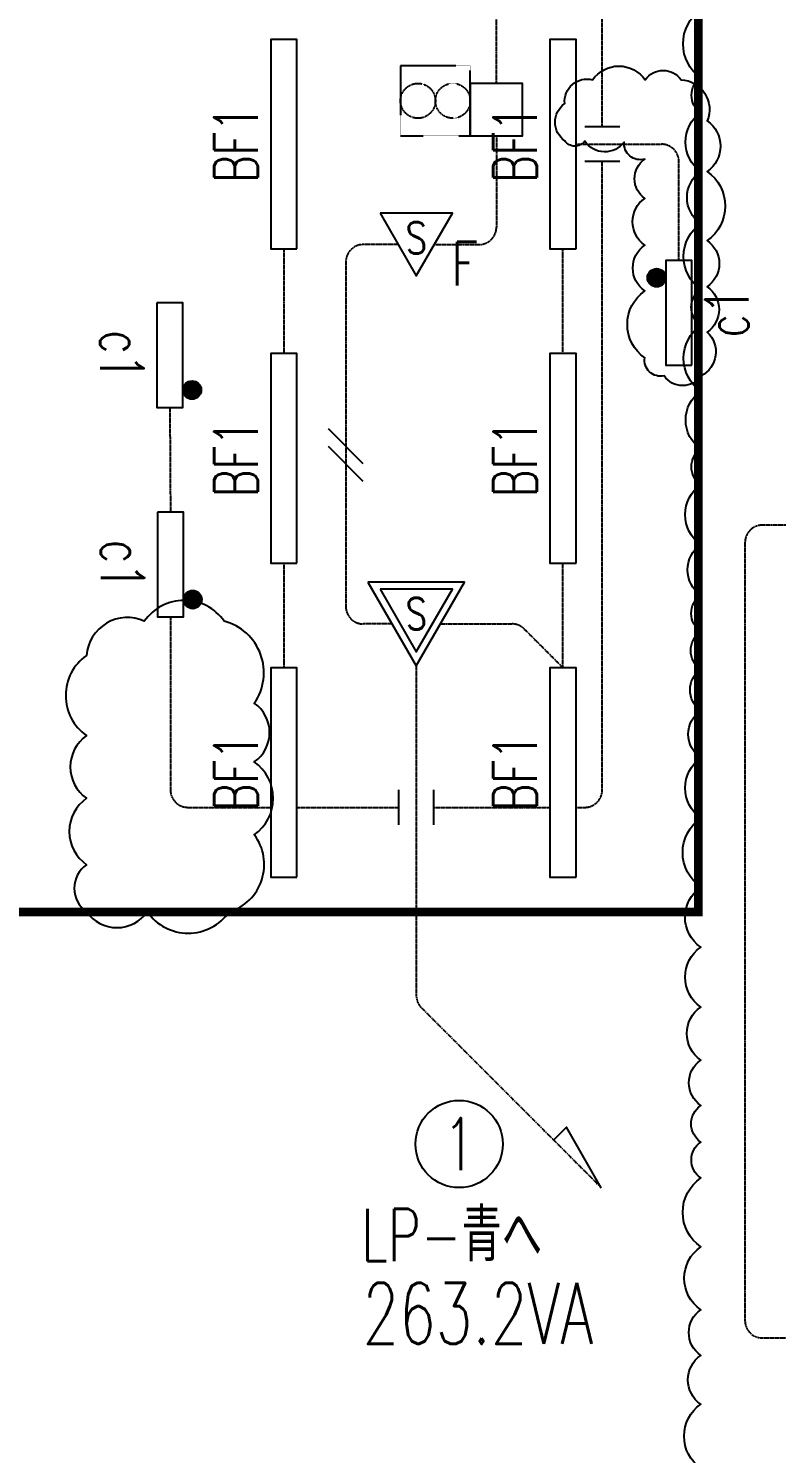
# Model space of a CAD drawing. Header units: millimetres. Extents: x 3999 to 176614, y 1464 to 57550.
# Drawn here: x 109261 to 113550, y 21272 to 29437 of the extents above; entities that cross this region are included whole.
import ezdxf
from ezdxf.enums import TextEntityAlignment as Align

# ---------------------------------------------------------------- set-up
doc = ezdxf.new("R2010")
doc.units = ezdxf.units.MM
doc.header["$LTSCALE"] = 0.2
doc.set_wipeout_variables(frame=1)
for name, pattern in [('CENTER', [50.8, 31.75, -6.35, 6.35, -6.35]), ('HIDDEN', [9.525, 6.35, -3.175]), ('PHANTOM', [63.5, 31.75, -6.35, 6.35, -6.35, 6.35, -6.35])]:
    doc.linetypes.add(name, pattern=pattern)
for name, color, linetype in [('1_シンボル', 2, 'Continuous'), ('1_乗数', 3, 'Continuous'), ('1_回路番号', 4, 'Continuous'), ('1_文字', 3, 'Continuous'), ('1_機器', 7, 'HIDDEN'), ('1_配線_1', 1, 'Continuous'), ('1_配線_4', 1, 'CENTER'), ('1_電源区画', 4, 'Continuous')]:
    doc.layers.add(name, color=color, linetype=linetype)
doc.layers.add('1_追加変更', color=10, linetype='Continuous', plot=False)
doc.layers.add('kakure', color=170, linetype='Continuous', plot=False)
doc.styles.add('S', font='simplex.shx', dxfattribs={"width": 0.7, "height": 300, "bigfont": 'extfont2.shx'})
doc.styles.get("Standard").update_dxf_attribs({"font": 'simplex.shx', "width": 0.8, "bigfont": 'extfont2.shx'})

# ---------------------------------------------------------------- blocks, each defined once
blk = doc.blocks.new('L-40WX1B')
at = {"color": 0, "linetype": 'ByBlock'}
blk.add_lwpolyline([(-600, -75), (600, -75), (600, 75), (-600, 75)], close=True, dxfattribs=at)
blk = doc.blocks.new('BF1')
at = {"layer": '1_シンボル', "linetype": 'Continuous', "lineweight": -3}
blk.add_blockref('L-40WX1B', (0, 0), dxfattribs=at)
at = {"layer": 'kakure', "width": 0.7}
blk.add_text('BF1', height=250, dxfattribs=at).set_placement((0, 275), align=Align.MIDDLE)
blk = doc.blocks.new('L-熱ｾﾝｻｰ親')
at = {"color": 0, "linetype": 'ByBlock'}
for points in [[(-277.1, 480), (0, 0), (277.1, 480)], [(-207.8, 440), (0, 80), (207.8, 440)]]:
    blk.add_lwpolyline(points, close=True, dxfattribs=at)
at = {"color": 0, "linetype": 'ByBlock', "width": 0.8}
blk.add_text('S', height=180, dxfattribs=at).set_placement((0, 208.6), align=Align.CENTER)
blk = doc.blocks.new('L-熱ｾﾝｻｰ子')
at = {"color": 0, "linetype": 'ByBlock'}
blk.add_lwpolyline([(-207.8, 360), (0, 0), (207.8, 360)], close=True, dxfattribs=at)
at = {"color": 0, "linetype": 'ByBlock', "width": 0.8}
blk.add_text('S', height=180, dxfattribs=at).set_placement((0, 128.6), align=Align.CENTER)
blk = doc.blocks.new('L-20WX1B')
at = {"color": 0, "linetype": 'ByBlock'}
blk.add_lwpolyline([(-300, -75), (300, -75), (300, 75), (-300, 75)], close=True, dxfattribs=at)
blk = doc.blocks.new('L-SW')
at = {"linetype": 'ByBlock'}
h = blk.add_hatch(dxfattribs=at)
h.set_pattern_fill('LINE', color=0, style=0)
h.set_pattern_definition([(0, (-30500, -9025), (0, 3.175), [])])
edge = h.paths.add_edge_path()
edge.add_arc((0, 75), 75, 0, 360)
at = {"color": 0, "linetype": 'ByBlock'}
blk.add_circle((0, 75), 75, dxfattribs=at)
blk = doc.blocks.new('c1')
at = {"layer": '1_シンボル', "lineweight": -3, "xscale": 0.7, "yscale": 0.7, "zscale": 0.7}
blk.add_blockref('L-SW', (200, 150), dxfattribs=at)
at = {"layer": '1_シンボル'}
blk.add_blockref('L-20WX1B', (0, 75), dxfattribs=at)
at = {"layer": 'kakure', "width": 0.7}
blk.add_text('c1', height=250, dxfattribs=at).set_placement((0, -200), align=Align.MIDDLE)
blk = doc.blocks.new('換気扇')
at = {"color": 0}
blk.add_lwpolyline([(-200, -200), (200, -200), (200, 200), (-200, 200)], close=True, dxfattribs=at)
for centre in [(-100, 0), (100, 0)]:
    blk.add_circle(centre, 100, dxfattribs=at)
blk = doc.blocks.new('C-ｼﾞｬﾝｸｼｮﾝﾎﾞｯｸｽ')
at = {"color": 0, "linetype": 'ByBlock'}
blk.add_lwpolyline([(-150, -150), (150, -150), (150, 150), (-150, 150)], close=True, dxfattribs=at)

msp = doc.modelspace()

# ---------------------------------------------------------------- linework, layer by layer
at = {"layer": '1_乗数', "linetype": 'Continuous', "lineweight": -3}
for p, q in [((111180.6, 26942.3), (110980.4, 27142.5)), ((111180.6, 26842.3), (110980.4, 27042.5))]:
    msp.add_line(p, q, dxfattribs=at)
at = {"layer": '1_追加変更'}
for points in [[(113114.8, 21187.6, -0.520567), (113114.8, 21553.9, -0.520567), (113114.8, 21833.8, -0.520567), (113114.8, 22095.3, -0.520567), (113114.8, 22456.1, -0.520567), (113114.8, 22850.8, -0.520567), (113114.8, 23056.6, -0.520567), (113114.8, 23266.2, -0.520567), (113114.8, 23526.2, -0.520567), (113114.8, 23830.3, -0.520567), (113114.8, 24173.1, -0.520567), (113114.8, 24517.3, -0.520567), (113114.8, 24913.8, -0.520567), (113114.8, 25256.9, -0.520567), (113114.8, 25529.9, -0.520567), (113114.8, 25764.2, -0.520567), (113114.8, 25981.2, -0.520567), (113114.8, 26190.6, -0.520567), (113114.8, 26479.8, -0.520567), (113114.8, 26823.5, -0.520567), (113114.8, 27028.2, -0.520567), (113114.8, 27358.8, -0.520567), (113114.8, 27736.4, -0.520567), (113114.8, 27943.3, -0.520567), (113114.8, 28318.9, -0.520567), (113114.8, 28618.7, -0.520567), (113114.8, 28954.6, -0.520567), (113114.8, 29155.5, -0.520567), (113114.8, 29543.5, -0.520567)], [(112335.6, 28793.9, -0.520567), (112335.6, 29007.3, -0.520567), (112494.9, 29143.4, -0.520567), (112796.8, 29143.4, -0.520567), (113002.4, 29143.4, -0.520567), (113152.3, 28908.1, -0.520567), (113152.3, 28617.9, -0.520567), (113152.3, 28222.2, -0.520567), (113152.3, 27957.6, -0.520567), (113152.3, 27696.9, -0.520567), (113117.9, 27446.6, -0.520567), (112904.6, 27446.6, -0.520567), (112794.1, 27550.6, -0.520567), (112794.1, 27933.6, -0.520567), (112794.1, 28195.8, -0.520567), (112794.1, 28464.1, -0.520567), (112794.1, 28688.8, -0.520567), (112675.7, 28786.7, -0.520567), (112450, 28791.4, -0.520567), (112335.6, 28793.9, -0.520567)]]:
    msp.add_lwpolyline(points, format="xyb", dxfattribs=at)
msp.add_lwpolyline([(109594.1, 24375.5, 0.520567), (109942, 24375.5, 0.520567), (110411.7, 24375.5, 0.520567), (110555.9, 24817.4, 0.520567), (110555.9, 25234.7, 0.520567), (110555.9, 25571.2, 0.520567), (110382.7, 26041.4, 0.520567), (109925.3, 26041.4, 0.520567), (109594.1, 25844.4, 0.520567), (109594.1, 25385.5, 0.520567), (109594.1, 25026.1, 0.520567), (109594.1, 24645.8, 0.520567)], format="xyb", close=True, dxfattribs=at)
at = {"layer": '1_配線_1'}
for p, q in [((112650.5, 28874.3), (112450.5, 28874.3)), ((112650.5, 28674.3), (112450.5, 28674.3)), ((111384.4, 24874.3), (111384.4, 25074.3)), ((111584.4, 24874.3), (111584.4, 25074.3))]:
    msp.add_line(p, q, dxfattribs=at)
msp.add_lwpolyline([(112545.1, 22794.9), (112345.1, 23141.3), (112271.9, 23068.1)], dxfattribs=at)
at = {"layer": '1_配線_4'}
for p, q in [((112550.5, 28874.3), (112550.5, 29750.4)), ((111944, 29123), (111944, 29600.4)), ((111944, 28823), (111944, 28299.4)), ((112400.5, 28774.3), (112889.8, 28774.3)), ((112550.5, 25074.3), (112550.5, 28674.3)), ((112989.8, 28108.8), (112989.8, 28674.3)), ((110725.5, 28174.3), (110725.5, 27574.3)), ((111380.5, 28199.4), (111180.5, 28199.4)), ((111588.4, 28199.4), (111844, 28199.4)), ((112325.5, 27574.3), (112325.5, 28174.3)), ((111080.5, 28099.4), (111080.5, 26125.4)), ((110071.5, 27265.3), (110075, 26665.3)), ((113768.8, 26591.7), (113468.8, 26591.7)), ((113368.8, 26491.7), (113368.8, 22033.6)), ((110725.5, 26374.3), (110725.5, 25774.3)), ((112325.5, 25774.3), (112325.5, 26374.3)), ((111345.9, 26025.4), (111180.5, 26025.4)), ((111623, 26025.4), (112033, 26025.4)), ((112325.5, 25774.3), (112103.7, 25996.1)), ((111484.4, 25785.4), (111484.4, 23897)), ((110800.5, 24974.3), (111384.4, 24974.3)), ((111584.4, 24974.3), (112250.5, 24974.3)), ((112400.5, 24974.3), (112450.5, 24974.3)), ((111513.7, 23826.3), (112545.1, 22794.9)), ((113468.8, 21933.6), (115193.7, 21933.6))]:
    msp.add_line(p, q, dxfattribs=at)
msp.add_lwpolyline([(110075, 26065.3), (110075, 25074.3, 0.414214), (110175, 24974.3), (110650.5, 24974.3)], format="xyb", dxfattribs=at)
for centre, start, end in [((112889.8, 28674.3), 0, 90), ((111844, 28299.4), 270, 0), ((111180.5, 28099.4), 90, 180), ((113468.8, 26491.7), 90, 180), ((111180.5, 26125.4), 180, 270), ((112033, 25925.4), 45, 90), ((112450.5, 25074.3), 270, 0), ((111584.4, 23897), 180, 225), ((113468.8, 22033.6), 180, 270)]:
    msp.add_arc(centre, 100, start, end, dxfattribs=at)
at = {"layer": '1_電源区画', "linetype": 'PHANTOM', "const_width": 50}
msp.add_lwpolyline([(107601, 24374.6), (113101, 24374.6), (113101, 31987.5), (107601, 31987.5)], dxfattribs=at)

# ---------------------------------------------------------------- block references
at = {"layer": '1_シンボル'}
for name, p, rotation in [('BF1', (110725.5, 28774.3), 90), ('BF1', (112325.5, 28774.3), 90), ('c1', (113064.8, 27808.8), 89.99999999999999), ('c1', (109996.5, 27565.3), 270), ('BF1', (110725.5, 26974.3), 90), ('BF1', (112325.5, 26974.3), 90), ('c1', (110000, 26365.3), 270), ('BF1', (110725.5, 25174.3), 90), ('BF1', (112325.5, 25174.3), 90)]:
    msp.add_blockref(name, p, dxfattribs=dict(at, rotation=rotation))
at = {"layer": '1_シンボル', "linetype": 'Continuous'}
msp.add_blockref('C-ｼﾞｬﾝｸｼｮﾝﾎﾞｯｸｽ', (111944, 28973), dxfattribs=at)
at = {"layer": '1_シンボル', "linetype": 'ByBlock', "lineweight": -3}
msp.add_blockref('L-熱ｾﾝｻｰ子', (111484.4, 28019.4), dxfattribs=at)
at = {"layer": '1_シンボル', "lineweight": -3}
msp.add_blockref('L-熱ｾﾝｻｰ親', (111484.4, 25785.4), dxfattribs=at)
at = {"layer": '1_機器'}
msp.add_blockref('換気扇', (111594, 29023), dxfattribs=at)

# ---------------------------------------------------------------- texts
at = {"layer": '1_文字', "lineweight": -3, "width": 0.8}
msp.add_text('F', height=250, dxfattribs=at).set_placement((111684.4, 27889.4), align=Align.BOTTOM_LEFT)
at = {"layer": '1_文字', "color": 3, "lineweight": -3, "style": 'S', "width": 0.7}
msp.add_text('LP-青へ', height=300, dxfattribs=at).set_placement((111168, 22373.7))
at = {"layer": 'kakure', "color": 210, "lineweight": -3, "width": 0.7}
msp.add_text('263.2VA', height=350, dxfattribs=at).set_placement((111176.1, 21899.6))

# ---------------------------------------------------------------- next in the draw order: wipeouts: each hides what was drawn before it
msp.add_wipeout([(111729.3, 23336.7), (111727.5, 23336.7), (111725.6, 23336.7), (111723.8, 23336.7), (111722, 23336.6), (111720.1, 23336.6), (111718.3, 23336.5), (111716.5, 23336.4), (111714.7, 23336.3), (111712.8, 23336.2), (111711, 23336.1), (111709.2, 23336), (111707.3, 23335.8), (111705.5, 23335.7), (111703.7, 23335.5), (111701.9, 23335.4), (111700, 23335.2), (111698.2, 23335), (111696.4, 23334.8), (111694.6, 23334.5), (111692.8, 23334.3), (111690.9, 23334.1), (111689.1, 23333.8), (111687.3, 23333.6), (111685.5, 23333.3), (111683.7, 23333), (111681.9, 23332.7), (111680.1, 23332.4), (111678.3, 23332.1), (111676.5, 23331.7), (111674.7, 23331.4), (111672.9, 23331), (111671.1, 23330.7), (111669.3, 23330.3), (111667.5, 23329.9), (111665.7, 23329.5), (111663.9, 23329.1), (111662.1, 23328.7), (111660.4, 23328.2), (111658.6, 23327.8), (111656.8, 23327.3), (111655, 23326.9), (111653.3, 23326.4), (111651.5, 23325.9), (111649.7, 23325.4), (111648, 23324.9), (111646.2, 23324.4), (111644.5, 23323.8), (111642.7, 23323.3), (111641, 23322.7), (111639.2, 23322.2), (111637.5, 23321.6), (111635.7, 23321), (111634, 23320.4), (111632.3, 23319.8), (111630.6, 23319.2), (111628.8, 23318.5), (111627.1, 23317.9), (111625.4, 23317.3), (111623.7, 23316.6), (111622, 23315.9), (111620.3, 23315.2), (111618.6, 23314.5), (111616.9, 23313.8), (111615.2, 23313.1), (111613.5, 23312.4), (111611.9, 23311.6), (111610.2, 23310.9), (111608.5, 23310.1), (111606.9, 23309.4), (111605.2, 23308.6), (111603.6, 23307.8), (111601.9, 23307), (111600.3, 23306.2), (111598.6, 23305.4), (111597, 23304.5), (111595.4, 23303.7), (111593.7, 23302.8), (111592.1, 23302), (111590.5, 23301.1), (111588.9, 23300.2), (111587.3, 23299.3), (111585.7, 23298.4), (111584.1, 23297.5), (111582.5, 23296.6), (111581, 23295.6), (111579.4, 23294.7), (111577.8, 23293.8), (111576.3, 23292.8), (111574.7, 23291.8), (111573.2, 23290.8), (111571.6, 23289.8), (111570.1, 23288.8), (111568.6, 23287.8), (111567, 23286.8), (111565.5, 23285.8), (111564, 23284.7), (111562.5, 23283.7), (111561, 23282.6), (111559.5, 23281.6), (111558, 23280.5), (111556.6, 23279.4), (111555.1, 23278.3), (111553.6, 23277.2), (111552.2, 23276.1), (111550.7, 23275), (111549.3, 23273.8), (111547.9, 23272.7), (111546.4, 23271.5), (111545, 23270.4), (111543.6, 23269.2), (111542.2, 23268), (111540.8, 23266.9), (111539.4, 23265.7), (111538, 23264.5), (111536.7, 23263.2), (111535.3, 23262), (111533.9, 23260.8), (111532.6, 23259.6), (111531.2, 23258.3), (111529.9, 23257.1), (111528.6, 23255.8), (111527.2, 23254.5), (111525.9, 23253.2), (111524.6, 23252), (111523.3, 23250.7), (111522, 23249.4), (111520.8, 23248), (111519.5, 23246.7), (111518.2, 23245.4), (111517, 23244.1), (111515.7, 23242.7), (111514.5, 23241.4), (111513.3, 23240), (111512, 23238.6), (111510.8, 23237.3), (111509.6, 23235.9), (111508.4, 23234.5), (111507.3, 23233.1), (111506.1, 23231.7), (111504.9, 23230.3), (111503.7, 23228.9), (111502.6, 23227.4), (111501.5, 23226), (111500.3, 23224.6), (111499.2, 23223.1), (111498.1, 23221.7), (111497, 23220.2), (111495.9, 23218.7), (111494.8, 23217.2), (111493.7, 23215.8), (111492.7, 23214.3), (111491.6, 23212.8), (111490.5, 23211.3), (111489.5, 23209.8), (111488.5, 23208.2), (111487.5, 23206.7), (111486.4, 23205.2), (111485.4, 23203.7), (111484.5, 23202.1), (111483.5, 23200.6), (111482.5, 23199), (111481.5, 23197.5), (111480.6, 23195.9), (111479.6, 23194.3), (111478.7, 23192.7), (111477.8, 23191.2), (111476.9, 23189.6), (111476, 23188), (111475.1, 23186.4), (111474.2, 23184.8), (111473.3, 23183.2), (111472.5, 23181.5), (111471.6, 23179.9), (111470.8, 23178.3), (111469.9, 23176.7), (111469.1, 23175), (111468.3, 23173.4), (111467.5, 23171.7), (111466.7, 23170.1), (111465.9, 23168.4), (111465.2, 23166.8), (111464.4, 23165.1), (111463.6, 23163.4), (111462.9, 23161.7), (111462.2, 23160.1), (111461.5, 23158.4), (111460.8, 23156.7), (111460.1, 23155), (111459.4, 23153.3), (111458.7, 23151.6), (111458, 23149.9), (111457.4, 23148.2), (111456.7, 23146.4), (111456.1, 23144.7), (111455.5, 23143), (111454.9, 23141.3), (111454.3, 23139.5), (111453.7, 23137.8), (111453.1, 23136.1), (111452.5, 23134.3), (111452, 23132.6), (111451.4, 23130.8), (111450.9, 23129.1), (111450.4, 23127.3), (111449.9, 23125.6), (111449.4, 23123.8), (111448.9, 23122), (111448.4, 23120.3), (111447.9, 23118.5), (111447.5, 23116.7), (111447, 23114.9), (111446.6, 23113.2), (111446.2, 23111.4), (111445.8, 23109.6), (111445.4, 23107.8), (111445, 23106), (111444.6, 23104.2), (111444.2, 23102.4), (111443.9, 23100.6), (111443.6, 23098.8), (111443.2, 23097), (111442.9, 23095.2), (111442.6, 23093.4), (111442.3, 23091.6), (111442, 23089.8), (111441.7, 23088), (111441.5, 23086.2), (111441.2, 23084.3), (111441, 23082.5), (111440.7, 23080.7), (111440.5, 23078.9), (111440.3, 23077.1), (111440.1, 23075.2), (111439.9, 23073.4), (111439.8, 23071.6), (111439.6, 23069.8), (111439.5, 23067.9), (111439.3, 23066.1), (111439.2, 23064.3), (111439.1, 23062.5), (111439, 23060.6), (111438.9, 23058.8), (111438.8, 23057), (111438.7, 23055.1), (111438.7, 23053.3), (111438.6, 23051.5), (111438.6, 23049.6), (111438.6, 23047.8), (111438.6, 23046), (111438.6, 23044.1), (111438.6, 23042.3), (111438.6, 23040.5), (111438.6, 23038.7), (111438.7, 23036.8), (111438.7, 23035), (111438.8, 23033.2), (111438.9, 23031.3), (111439, 23029.5), (111439.1, 23027.7), (111439.2, 23025.8), (111439.3, 23024), (111439.5, 23022.2), (111439.6, 23020.4), (111439.8, 23018.5), (111439.9, 23016.7), (111440.1, 23014.9), (111440.3, 23013.1), (111440.5, 23011.2), (111440.7, 23009.4), (111441, 23007.6), (111441.2, 23005.8), (111441.5, 23004), (111441.7, 23002.2), (111442, 23000.3), (111442.3, 22998.5), (111442.6, 22996.7), (111442.9, 22994.9), (111443.2, 22993.1), (111443.6, 22991.3), (111443.9, 22989.5), (111444.2, 22987.7), (111444.6, 22985.9), (111445, 22984.1), (111445.4, 22982.3), (111445.8, 22980.5), (111446.2, 22978.8), (111446.6, 22977), (111447, 22975.2), (111447.5, 22973.4), (111447.9, 22971.6), (111448.4, 22969.9), (111448.9, 22968.1), (111449.4, 22966.3), (111449.9, 22964.6), (111450.4, 22962.8), (111450.9, 22961.1), (111451.4, 22959.3), (111452, 22957.6), (111452.5, 22955.8), (111453.1, 22954.1), (111453.7, 22952.3), (111454.3, 22950.6), (111454.9, 22948.9), (111455.5, 22947.1), (111456.1, 22945.4), (111456.7, 22943.7), (111457.4, 22942), (111458, 22940.3), (111458.7, 22938.5), (111459.4, 22936.8), (111460.1, 22935.1), (111460.8, 22933.4), (111461.5, 22931.8), (111462.2, 22930.1), (111462.9, 22928.4), (111463.6, 22926.7), (111464.4, 22925), (111465.2, 22923.4), (111465.9, 22921.7), (111466.7, 22920.1), (111467.5, 22918.4), (111468.3, 22916.7), (111469.1, 22915.1), (111469.9, 22913.5), (111470.8, 22911.8), (111471.6, 22910.2), (111472.5, 22908.6), (111473.3, 22907), (111474.2, 22905.4), (111475.1, 22903.8), (111476, 22902.2), (111476.9, 22900.6), (111477.8, 22899), (111478.7, 22897.4), (111479.6, 22895.8), (111480.6, 22894.2), (111481.5, 22892.7), (111482.5, 22891.1), (111483.5, 22889.6), (111484.5, 22888), (111485.4, 22886.5), (111486.4, 22884.9), (111487.5, 22883.4), (111488.5, 22881.9), (111489.5, 22880.4), (111490.5, 22878.9), (111491.6, 22877.4), (111492.7, 22875.9), (111493.7, 22874.4), (111494.8, 22872.9), (111495.9, 22871.4), (111497, 22869.9), (111498.1, 22868.5), (111499.2, 22867), (111500.3, 22865.6), (111501.5, 22864.1), (111502.6, 22862.7), (111503.7, 22861.3), (111504.9, 22859.9), (111506.1, 22858.4), (111507.3, 22857), (111508.4, 22855.6), (111509.6, 22854.3), (111510.8, 22852.9), (111512, 22851.5), (111513.3, 22850.1), (111514.5, 22848.8), (111515.7, 22847.4), (111517, 22846.1), (111518.2, 22844.7), (111519.5, 22843.4), (111520.8, 22842.1), (111522, 22840.8), (111523.3, 22839.5), (111524.6, 22838.2), (111525.9, 22836.9), (111527.2, 22835.6), (111528.6, 22834.3), (111529.9, 22833.1), (111531.2, 22831.8), (111532.6, 22830.6), (111533.9, 22829.3), (111535.3, 22828.1), (111536.7, 22826.9), (111538, 22825.7), (111539.4, 22824.5), (111540.8, 22823.3), (111542.2, 22822.1), (111543.6, 22820.9), (111545, 22819.7), (111546.4, 22818.6), (111547.9, 22817.4), (111549.3, 22816.3), (111550.7, 22815.2), (111552.2, 22814), (111553.6, 22812.9), (111555.1, 22811.8), (111556.6, 22810.7), (111558, 22809.6), (111559.5, 22808.6), (111561, 22807.5), (111562.5, 22806.4), (111564, 22805.4), (111565.5, 22804.3), (111567, 22803.3), (111568.6, 22802.3), (111570.1, 22801.3), (111571.6, 22800.3), (111573.2, 22799.3), (111574.7, 22798.3), (111576.3, 22797.3), (111577.8, 22796.4), (111579.4, 22795.4), (111581, 22794.5), (111582.5, 22793.5), (111584.1, 22792.6), (111585.7, 22791.7), (111587.3, 22790.8), (111588.9, 22789.9), (111590.5, 22789), (111592.1, 22788.2), (111593.7, 22787.3), (111595.4, 22786.4), (111597, 22785.6), (111598.6, 22784.8), (111600.3, 22784), (111601.9, 22783.1), (111603.6, 22782.3), (111605.2, 22781.5), (111606.9, 22780.8), (111608.5, 22780), (111610.2, 22779.2), (111611.9, 22778.5), (111613.5, 22777.8), (111615.2, 22777), (111616.9, 22776.3), (111618.6, 22775.6), (111620.3, 22774.9), (111622, 22774.2), (111623.7, 22773.5), (111625.4, 22772.9), (111627.1, 22772.2), (111628.8, 22771.6), (111630.6, 22771), (111632.3, 22770.3), (111634, 22769.7), (111635.7, 22769.1), (111637.5, 22768.5), (111639.2, 22768), (111641, 22767.4), (111642.7, 22766.8), (111644.5, 22766.3), (111646.2, 22765.8), (111648, 22765.2), (111649.7, 22764.7), (111651.5, 22764.2), (111653.3, 22763.7), (111655, 22763.3), (111656.8, 22762.8), (111658.6, 22762.3), (111660.4, 22761.9), (111662.1, 22761.5), (111663.9, 22761), (111665.7, 22760.6), (111667.5, 22760.2), (111669.3, 22759.8), (111671.1, 22759.5), (111672.9, 22759.1), (111674.7, 22758.7), (111676.5, 22758.4), (111678.3, 22758.1), (111680.1, 22757.7), (111681.9, 22757.4), (111683.7, 22757.1), (111685.5, 22756.8), (111687.3, 22756.6), (111689.1, 22756.3), (111690.9, 22756.1), (111692.8, 22755.8), (111694.6, 22755.6), (111696.4, 22755.4), (111698.2, 22755.2), (111700, 22755), (111701.9, 22754.8), (111703.7, 22754.6), (111705.5, 22754.4), (111707.3, 22754.3), (111709.2, 22754.2), (111711, 22754), (111712.8, 22753.9), (111714.7, 22753.8), (111716.5, 22753.7), (111718.3, 22753.6), (111720.1, 22753.6), (111722, 22753.5), (111723.8, 22753.5), (111725.6, 22753.4), (111727.5, 22753.4), (111729.3, 22753.4), (111731.1, 22753.4), (111733, 22753.4), (111734.8, 22753.4), (111736.6, 22753.5), (111738.5, 22753.5), (111740.3, 22753.6), (111742.1, 22753.6), (111744, 22753.7), (111745.8, 22753.8), (111747.6, 22753.9), (111749.5, 22754), (111751.3, 22754.2), (111753.1, 22754.3), (111754.9, 22754.4), (111756.8, 22754.6), (111758.6, 22754.8), (111760.4, 22755), (111762.2, 22755.2), (111764, 22755.4), (111765.9, 22755.6), (111767.7, 22755.8), (111769.5, 22756.1), (111771.3, 22756.3), (111773.1, 22756.6), (111774.9, 22756.8), (111776.8, 22757.1), (111778.6, 22757.4), (111780.4, 22757.7), (111782.2, 22758.1), (111784, 22758.4), (111785.8, 22758.7), (111787.6, 22759.1), (111789.4, 22759.5), (111791.2, 22759.8), (111793, 22760.2), (111794.7, 22760.6), (111796.5, 22761), (111798.3, 22761.5), (111800.1, 22761.9), (111801.9, 22762.3), (111803.6, 22762.8), (111805.4, 22763.3), (111807.2, 22763.7), (111809, 22764.2), (111810.7, 22764.7), (111812.5, 22765.2), (111814.2, 22765.8), (111816, 22766.3), (111817.7, 22766.8), (111819.5, 22767.4), (111821.2, 22768), (111823, 22768.5), (111824.7, 22769.1), (111826.4, 22769.7), (111828.2, 22770.3), (111829.9, 22771), (111831.6, 22771.6), (111833.3, 22772.2), (111835, 22772.9), (111836.7, 22773.5), (111838.4, 22774.2), (111840.1, 22774.9), (111841.8, 22775.6), (111843.5, 22776.3), (111845.2, 22777), (111846.9, 22777.8), (111848.6, 22778.5), (111850.2, 22779.2), (111851.9, 22780), (111853.6, 22780.8), (111855.2, 22781.5), (111856.9, 22782.3), (111858.5, 22783.1), (111860.2, 22784), (111861.8, 22784.8), (111863.5, 22785.6), (111865.1, 22786.4), (111866.7, 22787.3), (111868.3, 22788.2), (111869.9, 22789), (111871.5, 22789.9), (111873.1, 22790.8), (111874.7, 22791.7), (111876.3, 22792.6), (111877.9, 22793.5), (111879.5, 22794.5), (111881.1, 22795.4), (111882.6, 22796.4), (111884.2, 22797.3), (111885.7, 22798.3), (111887.3, 22799.3), (111888.8, 22800.3), (111890.4, 22801.3), (111891.9, 22802.3), (111893.4, 22803.3), (111894.9, 22804.3), (111896.4, 22805.4), (111897.9, 22806.4), (111899.4, 22807.5), (111900.9, 22808.6), (111902.4, 22809.6), (111903.9, 22810.7), (111905.3, 22811.8), (111906.8, 22812.9), (111908.3, 22814), (111909.7, 22815.2), (111911.2, 22816.3), (111912.6, 22817.4), (111914, 22818.6), (111915.4, 22819.7), (111916.8, 22820.9), (111918.2, 22822.1), (111919.6, 22823.3), (111921, 22824.5), (111922.4, 22825.7), (111923.8, 22826.9), (111925.2, 22828.1), (111926.5, 22829.3), (111927.9, 22830.6), (111929.2, 22831.8), (111930.5, 22833.1), (111931.9, 22834.3), (111933.2, 22835.6), (111934.5, 22836.9), (111935.8, 22838.2), (111937.1, 22839.5), (111938.4, 22840.8), (111939.7, 22842.1), (111940.9, 22843.4), (111942.2, 22844.7), (111943.5, 22846.1), (111944.7, 22847.4), (111945.9, 22848.8), (111947.2, 22850.1), (111948.4, 22851.5), (111949.6, 22852.9), (111950.8, 22854.3), (111952, 22855.6), (111953.2, 22857), (111954.4, 22858.4), (111955.5, 22859.9), (111956.7, 22861.3), (111957.8, 22862.7), (111959, 22864.1), (111960.1, 22865.6), (111961.2, 22867), (111962.4, 22868.5), (111963.5, 22869.9), (111964.6, 22871.4), (111965.6, 22872.9), (111966.7, 22874.4), (111967.8, 22875.9), (111968.9, 22877.4), (111969.9, 22878.9), (111970.9, 22880.4), (111972, 22881.9), (111973, 22883.4), (111974, 22884.9), (111975, 22886.5), (111976, 22888), (111977, 22889.6), (111977.9, 22891.1), (111978.9, 22892.7), (111979.9, 22894.2), (111980.8, 22895.8), (111981.7, 22897.4), (111982.7, 22899), (111983.6, 22900.6), (111984.5, 22902.2), (111985.4, 22903.8), (111986.3, 22905.4), (111987.1, 22907), (111988, 22908.6), (111988.8, 22910.2), (111989.7, 22911.8), (111990.5, 22913.5), (111991.3, 22915.1), (111992.1, 22916.7), (111992.9, 22918.4), (111993.7, 22920.1), (111994.5, 22921.7), (111995.3, 22923.4), (111996, 22925), (111996.8, 22926.7), (111997.5, 22928.4), (111998.3, 22930.1), (111999, 22931.8), (111999.7, 22933.4), (112000.4, 22935.1), (112001.1, 22936.8), (112001.7, 22938.5), (112002.4, 22940.3), (112003.1, 22942), (112003.7, 22943.7), (112004.3, 22945.4), (112005, 22947.1), (112005.6, 22948.9), (112006.2, 22950.6), (112006.8, 22952.3), (112007.3, 22954.1), (112007.9, 22955.8), (112008.5, 22957.6), (112009, 22959.3), (112009.5, 22961.1), (112010.1, 22962.8), (112010.6, 22964.6), (112011.1, 22966.3), (112011.6, 22968.1), (112012, 22969.9), (112012.5, 22971.6), (112013, 22973.4), (112013.4, 22975.2), (112013.8, 22977), (112014.3, 22978.8), (112014.7, 22980.5), (112015.1, 22982.3), (112015.5, 22984.1), (112015.8, 22985.9), (112016.2, 22987.7), (112016.6, 22989.5), (112016.9, 22991.3), (112017.2, 22993.1), (112017.5, 22994.9), (112017.9, 22996.7), (112018.2, 22998.5), (112018.4, 23000.3), (112018.7, 23002.2), (112019, 23004), (112019.2, 23005.8), (112019.5, 23007.6), (112019.7, 23009.4), (112019.9, 23011.2), (112020.1, 23013.1), (112020.3, 23014.9), (112020.5, 23016.7), (112020.7, 23018.5), (112020.8, 23020.4), (112021, 23022.2), (112021.1, 23024), (112021.3, 23025.8), (112021.4, 23027.7), (112021.5, 23029.5), (112021.6, 23031.3), (112021.6, 23033.2), (112021.7, 23035), (112021.8, 23036.8), (112021.8, 23038.7), (112021.9, 23040.5), (112021.9, 23042.3), (112021.9, 23044.1), (112021.9, 23046), (112021.9, 23047.8), (112021.9, 23049.6), (112021.8, 23051.5), (112021.8, 23053.3), (112021.7, 23055.1), (112021.6, 23057), (112021.6, 23058.8), (112021.5, 23060.6), (112021.4, 23062.5), (112021.3, 23064.3), (112021.1, 23066.1), (112021, 23067.9), (112020.8, 23069.8), (112020.7, 23071.6), (112020.5, 23073.4), (112020.3, 23075.2), (112020.1, 23077.1), (112019.9, 23078.9), (112019.7, 23080.7), (112019.5, 23082.5), (112019.2, 23084.3), (112019, 23086.2), (112018.7, 23088), (112018.4, 23089.8), (112018.2, 23091.6), (112017.9, 23093.4), (112017.5, 23095.2), (112017.2, 23097), (112016.9, 23098.8), (112016.6, 23100.6), (112016.2, 23102.4), (112015.8, 23104.2), (112015.5, 23106), (112015.1, 23107.8), (112014.7, 23109.6), (112014.3, 23111.4), (112013.8, 23113.2), (112013.4, 23114.9), (112013, 23116.7), (112012.5, 23118.5), (112012, 23120.3), (112011.6, 23122), (112011.1, 23123.8), (112010.6, 23125.6), (112010.1, 23127.3), (112009.5, 23129.1), (112009, 23130.8), (112008.5, 23132.6), (112007.9, 23134.3), (112007.3, 23136.1), (112006.8, 23137.8), (112006.2, 23139.5), (112005.6, 23141.3), (112005, 23143), (112004.3, 23144.7), (112003.7, 23146.4), (112003.1, 23148.2), (112002.4, 23149.9), (112001.7, 23151.6), (112001.1, 23153.3), (112000.4, 23155), (111999.7, 23156.7), (111999, 23158.4), (111998.3, 23160.1), (111997.5, 23161.7), (111996.8, 23163.4), (111996, 23165.1), (111995.3, 23166.8), (111994.5, 23168.4), (111993.7, 23170.1), (111992.9, 23171.7), (111992.1, 23173.4), (111991.3, 23175), (111990.5, 23176.7), (111989.7, 23178.3), (111988.8, 23179.9), (111988, 23181.5), (111987.1, 23183.2), (111986.3, 23184.8), (111985.4, 23186.4), (111984.5, 23188), (111983.6, 23189.6), (111982.7, 23191.2), (111981.7, 23192.7), (111980.8, 23194.3), (111979.9, 23195.9), (111978.9, 23197.5), (111977.9, 23199), (111977, 23200.6), (111976, 23202.1), (111975, 23203.7), (111974, 23205.2), (111973, 23206.7), (111972, 23208.2), (111970.9, 23209.8), (111969.9, 23211.3), (111968.9, 23212.8), (111967.8, 23214.3), (111966.7, 23215.8), (111965.6, 23217.2), (111964.6, 23218.7), (111963.5, 23220.2), (111962.4, 23221.7), (111961.2, 23223.1), (111960.1, 23224.6), (111959, 23226), (111957.8, 23227.4), (111956.7, 23228.9), (111955.5, 23230.3), (111954.4, 23231.7), (111953.2, 23233.1), (111952, 23234.5), (111950.8, 23235.9), (111949.6, 23237.3), (111948.4, 23238.6), (111947.2, 23240), (111945.9, 23241.4), (111944.7, 23242.7), (111943.5, 23244.1), (111942.2, 23245.4), (111940.9, 23246.7), (111939.7, 23248), (111938.4, 23249.4), (111937.1, 23250.7), (111935.8, 23252), (111934.5, 23253.2), (111933.2, 23254.5), (111931.9, 23255.8), (111930.5, 23257.1), (111929.2, 23258.3), (111927.9, 23259.6), (111926.5, 23260.8), (111925.2, 23262), (111923.8, 23263.2), (111922.4, 23264.5), (111921, 23265.7), (111919.6, 23266.9), (111918.2, 23268), (111916.8, 23269.2), (111915.4, 23270.4), (111914, 23271.5), (111912.6, 23272.7), (111911.2, 23273.8), (111909.7, 23275), (111908.3, 23276.1), (111906.8, 23277.2), (111905.3, 23278.3), (111903.9, 23279.4), (111902.4, 23280.5), (111900.9, 23281.6), (111899.4, 23282.6), (111897.9, 23283.7), (111896.4, 23284.7), (111894.9, 23285.8), (111893.4, 23286.8), (111891.9, 23287.8), (111890.4, 23288.8), (111888.8, 23289.8), (111887.3, 23290.8), (111885.7, 23291.8), (111884.2, 23292.8), (111882.6, 23293.8), (111881.1, 23294.7), (111879.5, 23295.6), (111877.9, 23296.6), (111876.3, 23297.5), (111874.7, 23298.4), (111873.1, 23299.3), (111871.5, 23300.2), (111869.9, 23301.1), (111868.3, 23302), (111866.7, 23302.8), (111865.1, 23303.7), (111863.5, 23304.5), (111861.8, 23305.4), (111860.2, 23306.2), (111858.5, 23307), (111856.9, 23307.8), (111855.2, 23308.6), (111853.6, 23309.4), (111851.9, 23310.1), (111850.2, 23310.9), (111848.6, 23311.6), (111846.9, 23312.4), (111845.2, 23313.1), (111843.5, 23313.8), (111841.8, 23314.5), (111840.1, 23315.2), (111838.4, 23315.9), (111836.7, 23316.6), (111835, 23317.3), (111833.3, 23317.9), (111831.6, 23318.5), (111829.9, 23319.2), (111828.2, 23319.8), (111826.4, 23320.4), (111824.7, 23321), (111823, 23321.6), (111821.2, 23322.2), (111819.5, 23322.7), (111817.7, 23323.3), (111816, 23323.8), (111814.2, 23324.4), (111812.5, 23324.9), (111810.7, 23325.4), (111809, 23325.9), (111807.2, 23326.4), (111805.4, 23326.9), (111803.6, 23327.3), (111801.9, 23327.8), (111800.1, 23328.2), (111798.3, 23328.7), (111796.5, 23329.1), (111794.7, 23329.5), (111793, 23329.9), (111791.2, 23330.3), (111789.4, 23330.7), (111787.6, 23331), (111785.8, 23331.4), (111784, 23331.7), (111782.2, 23332.1), (111780.4, 23332.4), (111778.6, 23332.7), (111776.8, 23333), (111774.9, 23333.3), (111773.1, 23333.6), (111771.3, 23333.8), (111769.5, 23334.1), (111767.7, 23334.3), (111765.9, 23334.5), (111764, 23334.8), (111762.2, 23335), (111760.4, 23335.2), (111758.6, 23335.4), (111756.8, 23335.5), (111754.9, 23335.7), (111753.1, 23335.8), (111751.3, 23336), (111749.5, 23336.1), (111747.6, 23336.2), (111745.8, 23336.3), (111744, 23336.4), (111742.1, 23336.5), (111740.3, 23336.6), (111738.5, 23336.6), (111736.6, 23336.7), (111734.8, 23336.7), (111733, 23336.7), (111731.1, 23336.7)])

# ---------------------------------------------------------------- next in the draw order: linework, layer by layer
at = {"layer": '1_回路番号'}
msp.add_circle((111730.2, 23045.1), 250, dxfattribs=at)

# ---------------------------------------------------------------- next in the draw order: texts
at = {"layer": '1_回路番号', "linetype": 'Continuous', "lineweight": 0, "width": 0.7}
msp.add_text('1', height=300, dxfattribs=at).set_placement((111730.2, 23045.1), align=Align.MIDDLE)

doc.saveas('drawing.dxf')
